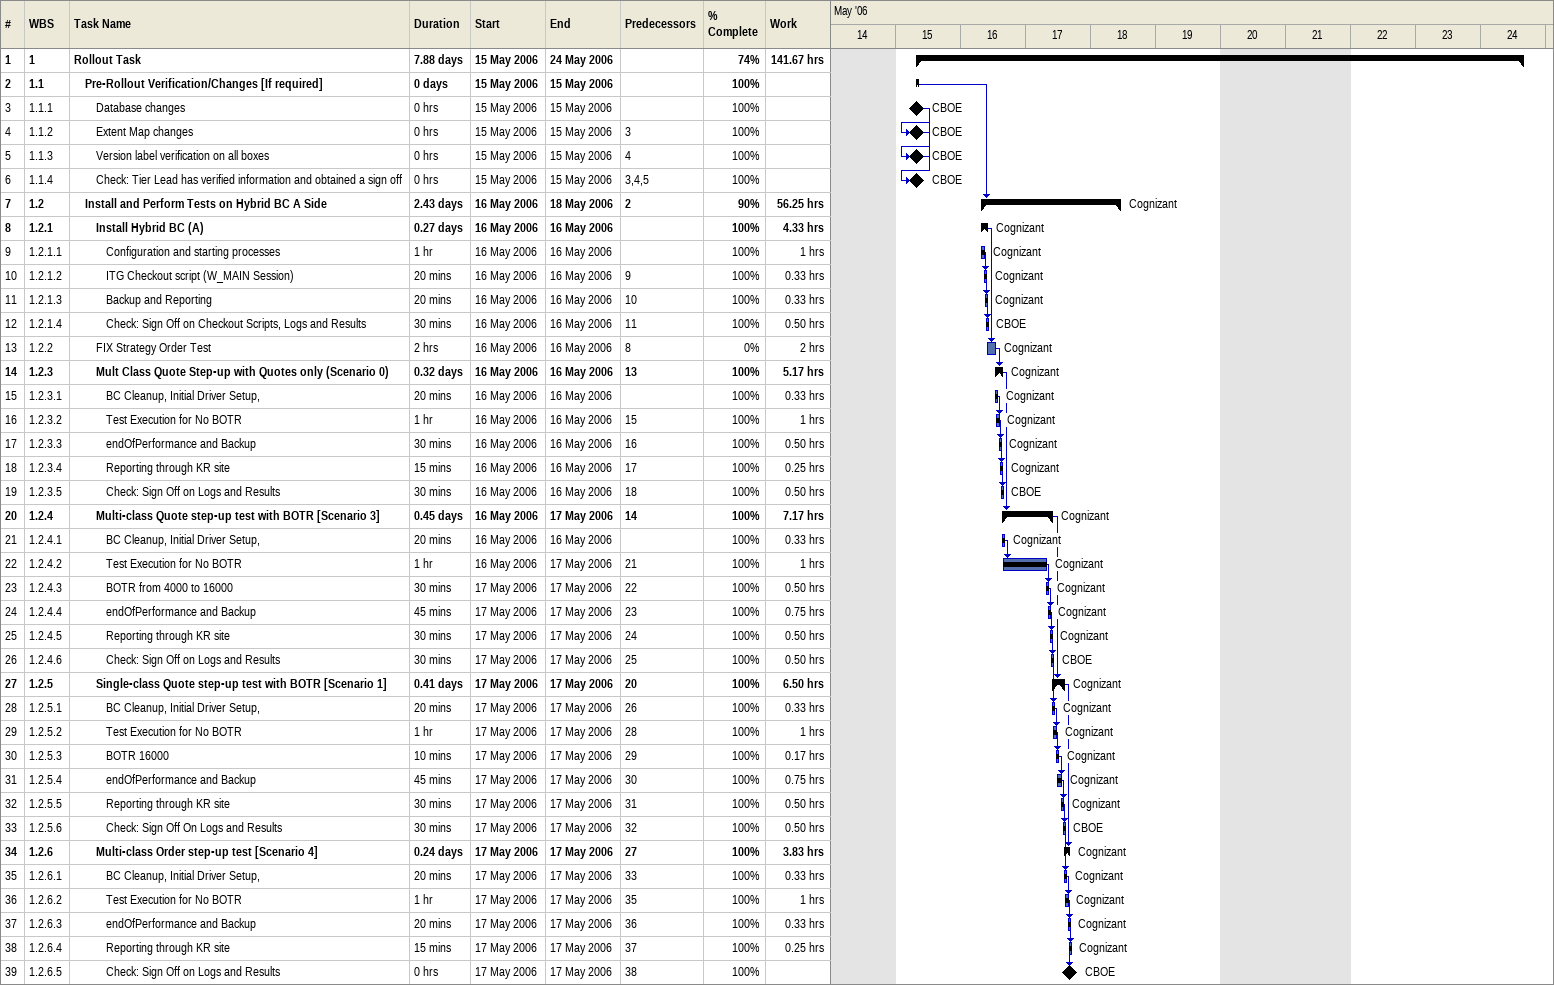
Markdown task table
| ID | WBS | Task | Duration | Start | Finish | Predecessors | Resources | % complete | Work (h) |
|---|---|---|---|---|---|---|---|---|---|
| 1 | 1 | **Rollout Task** | 7.88d | 2006-05-15 | 2006-05-24 |  |  | 74 | 141.67 |
| 2 | 1.1 | **Pre-Rollout Verification/Changes [If required]** | 0d | 2006-05-15 | 2006-05-15 |  |  | 100 |  |
| 3 | 1.1.1 | Database changes | 0h | 2006-05-15 | 2006-05-15 |  | CBOE | 100 |  |
| 4 | 1.1.2 | Extent Map changes | 0h | 2006-05-15 | 2006-05-15 | 3 | CBOE | 100 |  |
| 5 | 1.1.3 | Version label verification on all boxes | 0h | 2006-05-15 | 2006-05-15 | 4 | CBOE | 100 |  |
| 6 | 1.1.4 | Check: Tier Lead has verified information and obtained a sign off | 0h | 2006-05-15 | 2006-05-15 | 3, 4, 5 | CBOE | 100 |  |
| 7 | 1.2 | **Install and Perform Tests on Hybrid BC A Side** | 2.43d | 2006-05-16 | 2006-05-18 | 2 | Cognizant | 90 | 56.25 |
| 8 | 1.2.1 | **Install Hybrid BC (A)** | 0.27d | 2006-05-16 | 2006-05-16 |  | Cognizant | 100 | 4.33 |
| 9 | 1.2.1.1 | Configuration and starting processes | 1h | 2006-05-16 | 2006-05-16 |  | Cognizant | 100 | 1 |
| 10 | 1.2.1.2 | ITG Checkout script (W_MAIN Session) | 20min | 2006-05-16 | 2006-05-16 | 9 | Cognizant | 100 | 0.33 |
| 11 | 1.2.1.3 | Backup and Reporting | 20min | 2006-05-16 | 2006-05-16 | 10 | Cognizant | 100 | 0.33 |
| 12 | 1.2.1.4 | Check: Sign Off on Checkout Scripts, Logs and Results | 30min | 2006-05-16 | 2006-05-16 | 11 | CBOE | 100 | 0.50 |
| 13 | 1.2.2 | FIX Strategy Order Test | 2h | 2006-05-16 | 2006-05-16 | 8 | Cognizant | 0 | 2 |
| 14 | 1.2.3 | **Mult Class Quote Step-up with Quotes only (Scenario 0)** | 0.32d | 2006-05-16 | 2006-05-16 | 13 | Cognizant | 100 | 5.17 |
| 15 | 1.2.3.1 | BC Cleanup, Initial Driver Setup, | 20min | 2006-05-16 | 2006-05-16 |  | Cognizant | 100 | 0.33 |
| 16 | 1.2.3.2 | Test Execution for No BOTR | 1h | 2006-05-16 | 2006-05-16 | 15 | Cognizant | 100 | 1 |
| 17 | 1.2.3.3 | endOfPerformance and Backup | 30min | 2006-05-16 | 2006-05-16 | 16 | Cognizant | 100 | 0.50 |
| 18 | 1.2.3.4 | Reporting through KR site | 15min | 2006-05-16 | 2006-05-16 | 17 | Cognizant | 100 | 0.25 |
| 19 | 1.2.3.5 | Check: Sign Off on Logs and Results | 30min | 2006-05-16 | 2006-05-16 | 18 | CBOE | 100 | 0.50 |
| 20 | 1.2.4 | **Multi-class Quote step-up test with BOTR [Scenario 3]** | 0.45d | 2006-05-16 | 2006-05-17 | 14 | Cognizant | 100 | 7.17 |
| 21 | 1.2.4.1 | BC Cleanup, Initial Driver Setup, | 20min | 2006-05-16 | 2006-05-16 |  | Cognizant | 100 | 0.33 |
| 22 | 1.2.4.2 | Test Execution for No BOTR | 1h | 2006-05-16 | 2006-05-17 | 21 | Cognizant | 100 | 1 |
| 23 | 1.2.4.3 | BOTR from 4000 to 16000 | 30min | 2006-05-17 | 2006-05-17 | 22 | Cognizant | 100 | 0.50 |
| 24 | 1.2.4.4 | endOfPerformance and Backup | 45min | 2006-05-17 | 2006-05-17 | 23 | Cognizant | 100 | 0.75 |
| 25 | 1.2.4.5 | Reporting through KR site | 30min | 2006-05-17 | 2006-05-17 | 24 | Cognizant | 100 | 0.50 |
| 26 | 1.2.4.6 | Check: Sign Off on Logs and Results | 30min | 2006-05-17 | 2006-05-17 | 25 | CBOE | 100 | 0.50 |
| 27 | 1.2.5 | **Single-class Quote step-up test with BOTR [Scenario 1]** | 0.41d | 2006-05-17 | 2006-05-17 | 20 | Cognizant | 100 | 6.50 |
| 28 | 1.2.5.1 | BC Cleanup, Initial Driver Setup, | 20min | 2006-05-17 | 2006-05-17 | 26 | Cognizant | 100 | 0.33 |
| 29 | 1.2.5.2 | Test Execution for No BOTR | 1h | 2006-05-17 | 2006-05-17 | 28 | Cognizant | 100 | 1 |
| 30 | 1.2.5.3 | BOTR 16000 | 10min | 2006-05-17 | 2006-05-17 | 29 | Cognizant | 100 | 0.17 |
| 31 | 1.2.5.4 | endOfPerformance and Backup | 45min | 2006-05-17 | 2006-05-17 | 30 | Cognizant | 100 | 0.75 |
| 32 | 1.2.5.5 | Reporting through KR site | 30min | 2006-05-17 | 2006-05-17 | 31 | Cognizant | 100 | 0.50 |
| 33 | 1.2.5.6 | Check: Sign Off On Logs and Results | 30min | 2006-05-17 | 2006-05-17 | 32 | CBOE | 100 | 0.50 |
| 34 | 1.2.6 | **Multi-class Order step-up test [Scenario 4]** | 0.24d | 2006-05-17 | 2006-05-17 | 27 | Cognizant | 100 | 3.83 |
| 35 | 1.2.6.1 | BC Cleanup, Initial Driver Setup, | 20min | 2006-05-17 | 2006-05-17 | 33 | Cognizant | 100 | 0.33 |
| 36 | 1.2.6.2 | Test Execution for No BOTR | 1h | 2006-05-17 | 2006-05-17 | 35 | Cognizant | 100 | 1 |
| 37 | 1.2.6.3 | endOfPerformance and Backup | 20min | 2006-05-17 | 2006-05-17 | 36 | Cognizant | 100 | 0.33 |
| 38 | 1.2.6.4 | Reporting through KR site | 15min | 2006-05-17 | 2006-05-17 | 37 | Cognizant | 100 | 0.25 |
| 39 | 1.2.6.5 | Check: Sign Off on Logs and Results | 0h | 2006-05-17 | 2006-05-17 | 38 | CBOE | 100 |  |
